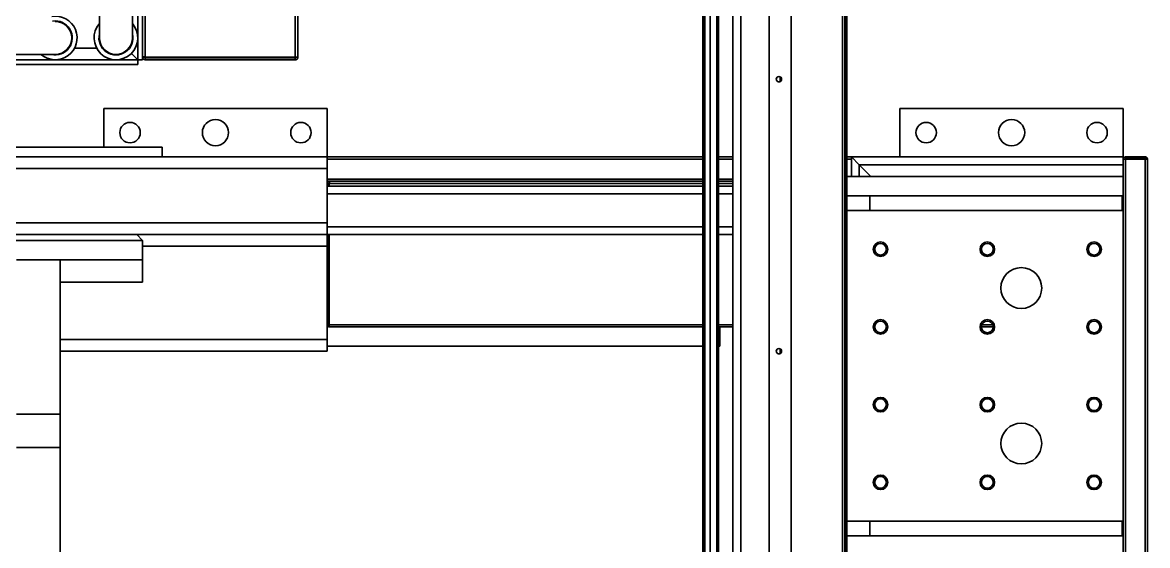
# Model space of a CAD drawing. Header units: millimetres. Extents: x -1052 to 3351, y 0 to 2015.
# Drawn here: x -349.64 to -332.5, y 1691.8 to 1699.77 of the extents above; entities that cross this region are included whole.
import ezdxf

# ---------------------------------------------------------------- set-up
doc = ezdxf.new("R2010")
doc.units = ezdxf.units.MM

msp = doc.modelspace()

# ---------------------------------------------------------------- linework, layer by layer
at = {"color": 7, "linetype": 'Continuous', "lineweight": 35}
for p, q in [((-347.8789, 1758.3665), (-347.8789, 1699.1993)), ((-347.8789, 1758.3665), (-347.8789, 1699.1993)), ((-347.8049, 1758.3665), (-347.8049, 1699.1993)), ((-347.8049, 1758.3665), (-347.8049, 1699.1993)), ((-338.6907, 1683.5199), (-338.6907, 1711.9646)), ((-338.6907, 1683.5199), (-338.6907, 1711.9646)), ((-338.259, 1682.8691), (-338.259, 1711.7723)), ((-338.259, 1682.8691), (-338.259, 1711.7723)), ((-337.1087, 1711.7723), (-337.1087, 1681.597)), ((-337.1087, 1711.7723), (-337.1087, 1681.597)), ((-337.0978, 1711.7723), (-337.0978, 1681.597)), ((-337.0978, 1711.7723), (-337.0978, 1681.597)), ((-337.0756, 1711.7723), (-337.0756, 1681.597)), ((-337.0756, 1711.7723), (-337.0756, 1681.597)), ((-338.8115, 1710.6777), (-338.8115, 1683.5199)), ((-338.8115, 1710.6777), (-338.8115, 1683.5199)), ((-339.27, 1708.1631), (-339.27, 1684.4962)), ((-339.27, 1708.1631), (-339.27, 1684.4962)), ((-339.2591, 1684.4962), (-339.2591, 1708.1631)), ((-339.2591, 1684.4962), (-339.2591, 1708.1631)), ((-339.2375, 1684.4962), (-339.2375, 1708.1631)), ((-339.2375, 1684.4962), (-339.2375, 1708.1631)), ((-339.1578, 1708.1631), (-339.1578, 1684.4962)), ((-339.1578, 1708.1631), (-339.1578, 1684.4962)), ((-339.0564, 1684.4962), (-339.0564, 1708.1631)), ((-339.0564, 1684.4962), (-339.0564, 1708.1631)), ((-339.0333, 1708.1631), (-339.0333, 1684.4962)), ((-339.0333, 1708.1631), (-339.0333, 1684.4962)), ((-347.7644, 1706.3332), (-347.7644, 1699.2393)), ((-347.7644, 1706.3332), (-347.7644, 1699.2393)), ((-345.4787, 1701.891), (-345.4787, 1699.2393)), ((-345.4787, 1701.891), (-345.4787, 1699.2393)), ((-345.4382, 1701.8209), (-345.4382, 1699.2397)), ((-345.4382, 1701.8209), (-345.4382, 1699.2397)), ((-348.4631, 1700.7154), (-348.4631, 1699.5321)), ((-348.4631, 1700.7154), (-348.4631, 1699.5321)), ((-347.9602, 1699.5321), (-347.9602, 1700.7154)), ((-347.9602, 1699.5321), (-347.9602, 1700.7154)), ((-337.9262, 1684.4814), (-337.9262, 1700.1607)), ((-337.9262, 1684.4814), (-337.9262, 1700.1607)), ((-337.1422, 1700.1607), (-337.1422, 1684.4814)), ((-337.1422, 1700.1607), (-337.1422, 1684.4814)), ((-350.3195, 1699.2806), (-349.1362, 1699.2806)), ((-350.3195, 1699.2806), (-349.1362, 1699.2806)), ((-348.506, 1699.3768), (-348.8418, 1699.3768)), ((-348.506, 1699.3768), (-348.8418, 1699.3768)), ((-347.8789, 1699.1993), (-358.6029, 1699.1993)), ((-347.8789, 1699.1993), (-358.6029, 1699.1993)), ((-347.8789, 1699.1253), (-358.6029, 1699.1253)), ((-347.8789, 1699.1253), (-358.6029, 1699.1253)), ((-347.8049, 1699.1993), (-347.8789, 1699.1993)), ((-347.8789, 1699.1253), (-347.8789, 1699.1993)), ((-347.8049, 1699.1993), (-347.8789, 1699.1993)), ((-347.8789, 1699.1253), (-347.8789, 1699.1993)), ((-347.8049, 1699.2397), (-347.7753, 1699.2397)), ((-347.8049, 1699.2397), (-347.7753, 1699.2397)), ((-345.4787, 1699.2393), (-347.7644, 1699.2393)), ((-345.4787, 1699.2393), (-347.7644, 1699.2393)), ((-347.7644, 1699.2288), (-347.7644, 1699.1993)), ((-345.4787, 1699.2288), (-347.7644, 1699.2288)), ((-347.7644, 1699.2288), (-347.7644, 1699.1993)), ((-345.4787, 1699.2288), (-347.7644, 1699.2288)), ((-345.4787, 1699.1993), (-347.7644, 1699.1993)), ((-345.4787, 1699.1993), (-347.7644, 1699.1993)), ((-345.4787, 1699.1993), (-345.4787, 1699.2288)), ((-345.4787, 1699.1993), (-345.4787, 1699.2288)), ((-338.0918, 1698.8676), (-338.0918, 1698.9393)), ((-338.0918, 1698.8676), (-338.0918, 1698.9393)), ((-348.3966, 1698.4597), (-344.9944, 1698.4597)), ((-348.3966, 1697.868), (-348.3966, 1698.4597)), ((-348.3966, 1698.4597), (-344.9944, 1698.4597)), ((-348.3966, 1697.868), (-348.3966, 1698.4597)), ((-344.9944, 1698.4597), (-344.9944, 1697.7201)), ((-344.9944, 1698.4597), (-344.9944, 1697.7201)), ((-336.2673, 1697.7201), (-336.2673, 1698.4597)), ((-336.2673, 1698.4597), (-332.8652, 1698.4597)), ((-336.2673, 1697.7201), (-336.2673, 1698.4597)), ((-336.2673, 1698.4597), (-332.8652, 1698.4597)), ((-332.8652, 1698.4597), (-332.8652, 1697.7201)), ((-332.8652, 1698.4597), (-332.8652, 1697.7201)), ((-356.3841, 1697.7201), (-344.9944, 1697.7201)), ((-356.3841, 1697.7201), (-344.9944, 1697.7201)), ((-347.5091, 1697.868), (-349.8757, 1697.868)), ((-347.5091, 1697.868), (-349.8757, 1697.868)), ((-347.5091, 1697.7201), (-347.5091, 1697.868)), ((-347.5091, 1697.7201), (-347.5091, 1697.868)), ((-344.9944, 1697.7201), (-339.27, 1697.7201)), ((-344.9944, 1697.5426), (-344.9944, 1697.7201)), ((-344.9944, 1697.7201), (-339.27, 1697.7201)), ((-344.9944, 1697.5426), (-344.9944, 1697.7201)), ((-339.0333, 1697.7201), (-338.8115, 1697.7201)), ((-339.0333, 1697.7201), (-338.8115, 1697.7201)), ((-337.0756, 1697.7201), (-337.0069, 1697.7201)), ((-337.0756, 1697.7201), (-337.0069, 1697.7201)), ((-337.0069, 1697.7201), (-332.8652, 1697.7201)), ((-337.0069, 1697.7201), (-336.8885, 1697.6017)), ((-337.0069, 1697.4242), (-337.0069, 1697.7201)), ((-336.8885, 1697.6017), (-337.0069, 1697.7201)), ((-337.0069, 1697.7201), (-332.8652, 1697.7201)), ((-337.0069, 1697.7201), (-336.8885, 1697.6017)), ((-337.0069, 1697.4242), (-337.0069, 1697.7201)), ((-336.8885, 1697.6017), (-337.0069, 1697.7201)), ((-332.8652, 1697.7201), (-332.8652, 1697.6017)), ((-332.8652, 1697.7201), (-332.8652, 1697.6017)), ((-332.8321, 1697.6979), (-332.8321, 1697.7201)), ((-332.5284, 1697.7201), (-332.8321, 1697.7201)), ((-332.8321, 1697.6979), (-332.8321, 1697.7201)), ((-332.5284, 1697.7201), (-332.8321, 1697.7201)), ((-332.5284, 1697.7201), (-332.5284, 1697.6979)), ((-332.5284, 1697.7201), (-332.5284, 1697.6979)), ((-344.9944, 1697.687), (-339.27, 1697.687)), ((-344.9944, 1697.687), (-339.27, 1697.687)), ((-339.0333, 1697.687), (-338.8115, 1697.687)), ((-339.0333, 1697.687), (-338.8115, 1697.687)), ((-337.0756, 1697.687), (-337.0069, 1697.687)), ((-337.0756, 1697.687), (-337.0069, 1697.687)), ((-336.8885, 1697.6017), (-332.8652, 1697.6017)), ((-336.8885, 1697.6017), (-336.711, 1697.4242)), ((-336.8885, 1697.4242), (-336.8885, 1697.6017)), ((-336.8885, 1697.6017), (-332.8652, 1697.6017)), ((-336.8885, 1697.6017), (-336.711, 1697.4242)), ((-336.8885, 1697.4242), (-336.8885, 1697.6017)), ((-332.8652, 1697.687), (-332.843, 1697.687)), ((-332.8652, 1697.687), (-332.843, 1697.687)), ((-332.8652, 1697.6017), (-332.8652, 1697.4242)), ((-332.8652, 1697.6017), (-332.8652, 1697.4242)), ((-332.5284, 1697.6979), (-332.8321, 1697.6979)), ((-332.5284, 1697.6979), (-332.8321, 1697.6979)), ((-332.8321, 1697.6874), (-332.8321, 1689.1735)), ((-332.5284, 1697.6874), (-332.8321, 1697.6874)), ((-332.8321, 1697.6874), (-332.8321, 1689.1735)), ((-332.5284, 1697.6874), (-332.8321, 1697.6874)), ((-332.5284, 1697.6874), (-332.5284, 1689.1735)), ((-332.5284, 1697.6874), (-332.5284, 1689.1735)), ((-332.4954, 1697.687), (-332.4954, 1689.1739)), ((-332.4954, 1697.687), (-332.4954, 1689.1739)), ((-356.3841, 1697.5426), (-344.9944, 1697.5426)), ((-356.3841, 1697.5426), (-344.9944, 1697.5426)), ((-344.9944, 1697.5426), (-344.9944, 1696.7142)), ((-344.9944, 1697.5426), (-344.9944, 1696.7142)), ((-344.9944, 1697.3834), (-339.27, 1697.3834)), ((-344.9944, 1697.3834), (-339.27, 1697.3834)), ((-339.0333, 1697.3834), (-338.8115, 1697.3834)), ((-339.0333, 1697.3834), (-338.8115, 1697.3834)), ((-337.0756, 1697.4242), (-332.8652, 1697.4242)), ((-337.0756, 1697.4242), (-332.8652, 1697.4242)), ((-332.8652, 1691.6554), (-332.8652, 1697.4242)), ((-332.8652, 1691.6554), (-332.8652, 1697.4242)), ((-344.9944, 1697.3503), (-339.27, 1697.3503)), ((-344.9944, 1697.3503), (-339.27, 1697.3503)), ((-344.9723, 1697.3172), (-344.9944, 1697.3172)), ((-344.9723, 1697.3172), (-344.9944, 1697.3172)), ((-344.9944, 1697.2763), (-339.27, 1697.2763)), ((-344.9944, 1697.2763), (-339.27, 1697.2763)), ((-344.9723, 1697.2763), (-344.9723, 1697.3172)), ((-344.9723, 1697.2763), (-344.9723, 1697.3172)), ((-344.9618, 1697.2763), (-344.9618, 1697.3172)), ((-339.27, 1697.3172), (-344.9618, 1697.3172)), ((-344.9618, 1697.2763), (-344.9618, 1697.3172)), ((-339.27, 1697.3172), (-344.9618, 1697.3172)), ((-344.9614, 1697.3503), (-344.9614, 1697.3281)), ((-344.9614, 1697.3503), (-344.9614, 1697.3281)), ((-339.0333, 1697.3503), (-338.8115, 1697.3503)), ((-339.0333, 1697.3503), (-338.8115, 1697.3503)), ((-338.8115, 1697.3172), (-339.0333, 1697.3172)), ((-338.8115, 1697.3172), (-339.0333, 1697.3172)), ((-339.0333, 1697.2763), (-338.8115, 1697.2763)), ((-339.0333, 1697.2763), (-338.8115, 1697.2763)), ((-344.9944, 1697.158), (-339.27, 1697.158)), ((-344.9944, 1697.158), (-339.27, 1697.158)), ((-339.0333, 1697.158), (-338.8115, 1697.158)), ((-339.0333, 1697.158), (-338.8115, 1697.158)), ((-337.0756, 1697.1284), (-336.7258, 1697.1284)), ((-337.0756, 1697.1284), (-336.7258, 1697.1284)), ((-336.7258, 1696.9065), (-336.7258, 1697.1284)), ((-336.7258, 1697.1284), (-332.8799, 1697.1284)), ((-336.7258, 1696.9065), (-336.7258, 1697.1284)), ((-336.7258, 1697.1284), (-332.8799, 1697.1284)), ((-332.8799, 1696.9065), (-332.8799, 1697.1284)), ((-332.8799, 1696.9065), (-332.8799, 1697.1284)), ((-337.0756, 1696.9065), (-336.7258, 1696.9065)), ((-337.0756, 1696.9065), (-336.7258, 1696.9065)), ((-336.7258, 1696.9065), (-332.8799, 1696.9065)), ((-336.7258, 1696.9065), (-332.8799, 1696.9065)), ((-356.3841, 1696.7142), (-344.9944, 1696.7142)), ((-356.3841, 1696.7142), (-344.9944, 1696.7142)), ((-344.9944, 1696.5367), (-344.9944, 1696.7142)), ((-344.9944, 1696.5367), (-344.9944, 1696.7142)), ((-356.2954, 1696.5367), (-347.8936, 1696.5367)), ((-356.2954, 1696.5367), (-347.8936, 1696.5367)), ((-347.8049, 1696.448), (-347.8936, 1696.5367)), ((-347.8936, 1696.5367), (-344.9944, 1696.5367)), ((-347.8049, 1696.448), (-347.8936, 1696.5367)), ((-347.8936, 1696.5367), (-344.9944, 1696.5367)), ((-344.9944, 1696.6551), (-339.27, 1696.6551)), ((-344.9944, 1696.6551), (-339.27, 1696.6551)), ((-344.9944, 1696.5367), (-339.27, 1696.5367)), ((-344.9944, 1696.5367), (-344.9944, 1696.3592)), ((-344.9944, 1696.5367), (-339.27, 1696.5367)), ((-344.9944, 1696.5367), (-344.9944, 1696.3592)), ((-344.9723, 1695.1646), (-344.9723, 1696.5367)), ((-344.9723, 1695.1646), (-344.9723, 1696.5367)), ((-344.9618, 1695.1646), (-344.9618, 1696.5367)), ((-344.9618, 1695.1646), (-344.9618, 1696.5367)), ((-339.0333, 1696.6551), (-338.8115, 1696.6551)), ((-339.0333, 1696.6551), (-338.8115, 1696.6551)), ((-339.0333, 1696.5367), (-338.8115, 1696.5367)), ((-339.0333, 1696.5367), (-338.8115, 1696.5367)), ((-347.8049, 1696.448), (-356.3841, 1696.448)), ((-347.8049, 1696.448), (-356.3841, 1696.448)), ((-347.8049, 1696.448), (-347.8049, 1696.1521)), ((-347.8049, 1696.448), (-347.8049, 1696.1521)), ((-344.9944, 1696.3592), (-347.8049, 1696.3592)), ((-344.9944, 1696.3592), (-347.8049, 1696.3592)), ((-344.9944, 1696.3592), (-344.9944, 1694.9392)), ((-344.9944, 1696.3592), (-344.9944, 1694.9392)), ((-349.7278, 1696.1521), (-349.0622, 1696.1521)), ((-349.7278, 1696.1521), (-349.0622, 1696.1521)), ((-347.8049, 1696.1521), (-349.0622, 1696.1521)), ((-349.0622, 1696.1521), (-349.0622, 1693.8043)), ((-347.8049, 1696.1521), (-349.0622, 1696.1521)), ((-349.0622, 1696.1521), (-349.0622, 1693.8043)), ((-347.8049, 1696.1521), (-347.8049, 1695.8119)), ((-347.8049, 1696.1521), (-347.8049, 1695.8119)), ((-347.8049, 1695.8119), (-349.0622, 1695.8119)), ((-347.8049, 1695.8119), (-349.0622, 1695.8119)), ((-344.9723, 1695.5013), (-344.9618, 1695.5013)), ((-344.9723, 1695.5013), (-344.9618, 1695.5013)), ((-344.9618, 1695.3243), (-344.9723, 1695.3243)), ((-344.9618, 1695.3243), (-344.9723, 1695.3243)), ((-344.9944, 1695.1646), (-344.9723, 1695.1646)), ((-344.9944, 1695.1646), (-344.9723, 1695.1646)), ((-339.27, 1695.1646), (-344.9618, 1695.1646)), ((-339.27, 1695.1646), (-344.9618, 1695.1646)), ((-338.8115, 1695.1646), (-339.0333, 1695.1646)), ((-338.8115, 1695.1646), (-339.0333, 1695.1646)), ((-334.8537, 1695.1646), (-335.0184, 1695.1646)), ((-334.8537, 1695.1646), (-335.0184, 1695.1646)), ((-339.27, 1695.1315), (-344.9614, 1695.1315)), ((-339.27, 1695.1315), (-344.9614, 1695.1315)), ((-338.8115, 1695.1315), (-339.0333, 1695.1315)), ((-338.8115, 1695.1315), (-339.0333, 1695.1315)), ((-339.0101, 1695.1315), (-339.0101, 1694.8361)), ((-339.0101, 1695.1315), (-339.0101, 1694.8361)), ((-334.8473, 1695.1315), (-335.0248, 1695.1315)), ((-334.8473, 1695.1315), (-335.0248, 1695.1315)), ((-344.9944, 1694.9392), (-349.0622, 1694.9392)), ((-344.9944, 1694.9392), (-349.0622, 1694.9392)), ((-344.9944, 1694.9392), (-344.9944, 1694.7617)), ((-344.9944, 1694.9392), (-344.9944, 1694.7617)), ((-344.9944, 1694.8361), (-339.27, 1694.8361)), ((-344.9944, 1694.8361), (-339.27, 1694.8361)), ((-339.0333, 1694.8361), (-339.0101, 1694.8361)), ((-339.0333, 1694.8361), (-339.0101, 1694.8361)), ((-344.9944, 1694.7617), (-349.0622, 1694.7617)), ((-344.9944, 1694.7617), (-349.0622, 1694.7617)), ((-338.0918, 1694.7259), (-338.0918, 1694.7976)), ((-338.0918, 1694.7259), (-338.0918, 1694.7976)), ((-349.7278, 1693.8043), (-349.0622, 1693.8043)), ((-349.7278, 1693.8043), (-349.0622, 1693.8043)), ((-349.0622, 1693.8043), (-349.0622, 1693.2956)), ((-349.0622, 1693.8043), (-349.0622, 1693.2956)), ((-349.0622, 1693.2956), (-349.7278, 1693.2956)), ((-349.0622, 1693.2956), (-349.7278, 1693.2956)), ((-349.0622, 1693.2956), (-349.0622, 1683.8749)), ((-349.0622, 1693.2956), (-349.0622, 1683.8749)), ((-337.0756, 1692.1731), (-336.7258, 1692.1731)), ((-337.0756, 1692.1731), (-336.7258, 1692.1731)), ((-336.7258, 1692.1731), (-336.7258, 1691.9513)), ((-336.7258, 1692.1731), (-332.8799, 1692.1731)), ((-336.7258, 1692.1731), (-336.7258, 1691.9513)), ((-336.7258, 1692.1731), (-332.8799, 1692.1731)), ((-332.8799, 1692.1731), (-332.8799, 1691.9513)), ((-332.8799, 1692.1731), (-332.8799, 1691.9513)), ((-337.0756, 1691.9513), (-336.7258, 1691.9513)), ((-337.0756, 1691.9513), (-336.7258, 1691.9513)), ((-336.7258, 1691.9513), (-332.8799, 1691.9513)), ((-336.7258, 1691.9513), (-332.8799, 1691.9513))]:
    msp.add_line(p, q, dxfattribs=at)
msp.add_lwpolyline([(-347.9763, 1699.2967), (-347.9758, 1699.2962), (-347.952, 1699.2724), (-347.9308, 1699.2512), (-347.9128, 1699.2332), (-347.8982, 1699.2186), (-347.8875, 1699.2079), (-347.881, 1699.2014), (-347.8789, 1699.1993)], dxfattribs=at)
msp.add_lwpolyline([(-347.9763, 1699.2967), (-347.9758, 1699.2962), (-347.952, 1699.2724), (-347.9308, 1699.2512), (-347.9128, 1699.2332), (-347.8982, 1699.2186), (-347.8875, 1699.2079), (-347.881, 1699.2014), (-347.8789, 1699.1993)], dxfattribs=at)
msp.add_lwpolyline([(-347.9763, 1699.2967), (-347.9758, 1699.2962), (-347.952, 1699.2724), (-347.9308, 1699.2512), (-347.9128, 1699.2332), (-347.8982, 1699.2186), (-347.8875, 1699.2079), (-347.881, 1699.2014), (-347.8789, 1699.1993)], dxfattribs=at)
msp.add_lwpolyline([(-347.9763, 1699.2967), (-347.9758, 1699.2962), (-347.952, 1699.2724), (-347.9308, 1699.2512), (-347.9128, 1699.2332), (-347.8982, 1699.2186), (-347.8875, 1699.2079), (-347.881, 1699.2014), (-347.8789, 1699.1993)], dxfattribs=at)
for centre, radius in [((-338.1111, 1698.9034), 0.0407), ((-338.1111, 1698.9034), 0.0407), ((-347.9972, 1698.0899), 0.1553), ((-347.9972, 1698.0899), 0.1553), ((-346.6955, 1698.0899), 0.1997), ((-346.6955, 1698.0899), 0.1997), ((-345.3938, 1698.0899), 0.1553), ((-345.3938, 1698.0899), 0.1553), ((-335.8679, 1698.0899), 0.1553), ((-335.8679, 1698.0899), 0.1553), ((-334.5662, 1698.0899), 0.1997), ((-334.5662, 1698.0899), 0.1997), ((-333.2645, 1698.0899), 0.1553), ((-333.2645, 1698.0899), 0.1553), ((-336.5631, 1696.3148), 0.1109), ((-336.5631, 1696.3148), 0.1109), ((-336.5631, 1696.3148), 0.0888), ((-336.5631, 1696.3148), 0.0888), ((-334.936, 1696.3148), 0.1109), ((-334.936, 1696.3148), 0.1109), ((-334.936, 1696.3148), 0.0888), ((-334.936, 1696.3148), 0.0888), ((-333.3089, 1696.3148), 0.1109), ((-333.3089, 1696.3148), 0.1109), ((-333.3089, 1696.3148), 0.0888), ((-333.3089, 1696.3148), 0.0888), ((-334.4183, 1695.7232), 0.3106), ((-334.4183, 1695.7232), 0.3106), ((-336.5631, 1695.1315), 0.1109), ((-336.5631, 1695.1315), 0.1109), ((-336.5631, 1695.1315), 0.0888), ((-336.5631, 1695.1315), 0.0888), ((-334.936, 1695.1315), 0.1109), ((-334.936, 1695.1315), 0.1109), ((-334.936, 1695.1315), 0.0888), ((-334.936, 1695.1315), 0.0888), ((-333.3089, 1695.1315), 0.1109), ((-333.3089, 1695.1315), 0.1109), ((-333.3089, 1695.1315), 0.0888), ((-333.3089, 1695.1315), 0.0888), ((-338.1111, 1694.7617), 0.0407), ((-338.1111, 1694.7617), 0.0407), ((-336.5631, 1693.9482), 0.1109), ((-336.5631, 1693.9482), 0.1109), ((-336.5631, 1693.9482), 0.0888), ((-336.5631, 1693.9482), 0.0888), ((-334.936, 1693.9482), 0.1109), ((-334.936, 1693.9482), 0.1109), ((-334.936, 1693.9482), 0.0888), ((-334.936, 1693.9482), 0.0888), ((-333.3089, 1693.9482), 0.1109), ((-333.3089, 1693.9482), 0.1109), ((-333.3089, 1693.9482), 0.0888), ((-333.3089, 1693.9482), 0.0888), ((-334.4183, 1693.3565), 0.3106), ((-334.4183, 1693.3565), 0.3106), ((-336.5631, 1692.7648), 0.1109), ((-336.5631, 1692.7648), 0.1109), ((-336.5631, 1692.7648), 0.0888), ((-336.5631, 1692.7648), 0.0888), ((-334.936, 1692.7648), 0.1109), ((-334.936, 1692.7648), 0.1109), ((-334.936, 1692.7648), 0.0888), ((-334.936, 1692.7648), 0.0888), ((-333.3089, 1692.7648), 0.1109), ((-333.3089, 1692.7648), 0.1109), ((-333.3089, 1692.7648), 0.0888), ((-333.3089, 1692.7648), 0.0888)]:
    msp.add_circle(centre, radius, dxfattribs=at)
for centre, radius, start, end in [((-349.1362, 1699.5321), 0.3328, 229.07394, 99.12019), ((-349.1362, 1699.5321), 0.3328, 229.07394, 99.12019), ((-349.1362, 1699.5321), 0.2589, 256.27087, 99.12019), ((-349.1362, 1699.5321), 0.2589, 256.27087, 99.12019), ((-349.1362, 1699.5321), 0.2515, 0, 90), ((-349.1362, 1699.5321), 0.2515, 0, 90), ((-348.2117, 1699.5321), 0.3328, 139.07394, 40.92606), ((-348.2117, 1699.5321), 0.3328, 139.07394, 40.92606), ((-349.1362, 1699.5321), 0.2515, 270, 0), ((-349.1362, 1699.5321), 0.2515, 270, 0), ((-348.2117, 1699.5321), 0.2589, 166.27087, 13.72913), ((-348.2117, 1699.5321), 0.2589, 166.27087, 13.72913), ((-348.2117, 1699.5321), 0.2515, 180, 270), ((-348.2117, 1699.5321), 0.2515, 180, 270), ((-348.2117, 1699.5321), 0.2515, 270, 0), ((-348.2117, 1699.5321), 0.2515, 270, 0)]:
    msp.add_arc(centre, radius, start, end, dxfattribs=at)
for points, knots in [([(-347.7644, 1699.2393), (-347.7694, 1699.2402), (-347.7791, 1699.2418), (-347.7914, 1699.2442), (-347.8003, 1699.2466), (-347.8044, 1699.2486), (-347.8048, 1699.2498), (-347.8049, 1699.2502)], [0, 0, 0, 0, 0.680524, 1.3081609, 1.9357912, 2.5634238, 2.880549, 2.880549, 2.880549, 2.880549]), ([(-347.7644, 1699.2393), (-347.7694, 1699.2402), (-347.7791, 1699.2418), (-347.7914, 1699.2442), (-347.8003, 1699.2466), (-347.8044, 1699.2486), (-347.8048, 1699.2498), (-347.8049, 1699.2502)], [0, 0, 0, 0, 0.680524, 1.3081609, 1.9357912, 2.5634238, 2.880549, 2.880549, 2.880549, 2.880549]), ([(-347.8049, 1699.2397), (-347.8044, 1699.2347), (-347.8033, 1699.2251), (-347.7956, 1699.2127), (-347.7848, 1699.2038), (-347.7737, 1699.1997), (-347.7667, 1699.1994), (-347.7644, 1699.1993)], [0, 0, 0, 0, 1.0138648, 1.9489567, 2.8839922, 3.8190479, 4.2915105, 4.2915105, 4.2915105, 4.2915105]), ([(-347.8049, 1699.2397), (-347.8044, 1699.2347), (-347.8033, 1699.2251), (-347.7956, 1699.2127), (-347.7848, 1699.2038), (-347.7737, 1699.1997), (-347.7667, 1699.1994), (-347.7644, 1699.1993)], [0, 0, 0, 0, 1.0138648, 1.9489567, 2.8839922, 3.8190479, 4.2915105, 4.2915105, 4.2915105, 4.2915105]), ([(-347.7753, 1699.2397), (-347.7751, 1699.2382), (-347.7747, 1699.2351), (-347.7719, 1699.2315), (-347.7683, 1699.2292), (-347.7656, 1699.229), (-347.7644, 1699.2288)], [0, 0, 0, 0, 0.3164327, 0.6106614, 0.904795, 1.1538487, 1.1538487, 1.1538487, 1.1538487]), ([(-347.7753, 1699.2397), (-347.7751, 1699.2382), (-347.7747, 1699.2351), (-347.7719, 1699.2315), (-347.7683, 1699.2292), (-347.7656, 1699.229), (-347.7644, 1699.2288)], [0, 0, 0, 0, 0.3164327, 0.6106614, 0.904795, 1.1538487, 1.1538487, 1.1538487, 1.1538487]), ([(-345.4382, 1699.2397), (-345.4388, 1699.2397), (-345.44, 1699.2396), (-345.4494, 1699.2395), (-345.4628, 1699.2394), (-345.4734, 1699.2393), (-345.4787, 1699.2393)], [0, 0, 0, 0, 0.6841968, 1.3684041, 2.0526119, 2.7368162, 2.7368162, 2.7368162, 2.7368162]), ([(-345.4787, 1699.1993), (-345.4734, 1699.1999), (-345.4628, 1699.2011), (-345.4494, 1699.2104), (-345.44, 1699.2238), (-345.4388, 1699.2344), (-345.4382, 1699.2397)], [0, 0, 0, 0, 1.0717258, 2.1435016, 3.2151948, 4.2869206, 4.2869206, 4.2869206, 4.2869206]), ([(-345.4787, 1699.2288), (-345.4773, 1699.229), (-345.4744, 1699.2293), (-345.4708, 1699.2318), (-345.4683, 1699.2354), (-345.4679, 1699.2383), (-345.4678, 1699.2397)], [0, 0, 0, 0, 0.2884752, 0.5769053, 0.8654198, 1.1538247, 1.1538247, 1.1538247, 1.1538247]), ([(-345.4382, 1699.2397), (-345.4388, 1699.2397), (-345.44, 1699.2396), (-345.4494, 1699.2395), (-345.4628, 1699.2394), (-345.4734, 1699.2393), (-345.4787, 1699.2393)], [0, 0, 0, 0, 0.6841968, 1.3684041, 2.0526119, 2.7368162, 2.7368162, 2.7368162, 2.7368162]), ([(-345.4787, 1699.1993), (-345.4734, 1699.1999), (-345.4628, 1699.2011), (-345.4494, 1699.2104), (-345.44, 1699.2238), (-345.4388, 1699.2344), (-345.4382, 1699.2397)], [0, 0, 0, 0, 1.0717258, 2.1435016, 3.2151948, 4.2869206, 4.2869206, 4.2869206, 4.2869206]), ([(-345.4787, 1699.2288), (-345.4773, 1699.229), (-345.4744, 1699.2293), (-345.4708, 1699.2318), (-345.4683, 1699.2354), (-345.4679, 1699.2383), (-345.4678, 1699.2397)], [0, 0, 0, 0, 0.2884752, 0.5769053, 0.8654198, 1.1538247, 1.1538247, 1.1538247, 1.1538247]), ([(-332.8321, 1697.7201), (-332.8358, 1697.7197), (-332.8433, 1697.719), (-332.8533, 1697.7131), (-332.8609, 1697.7045), (-332.8647, 1697.6952), (-332.865, 1697.6892), (-332.8652, 1697.687)], [0, 0, 0, 0, 0.7526011, 1.5221975, 2.2917285, 3.0612933, 3.5080227, 3.5080227, 3.5080227, 3.5080227]), ([(-332.8321, 1697.7201), (-332.8358, 1697.7197), (-332.8433, 1697.719), (-332.8533, 1697.7131), (-332.8609, 1697.7045), (-332.8647, 1697.6952), (-332.865, 1697.6892), (-332.8652, 1697.687)], [0, 0, 0, 0, 0.7526011, 1.5221975, 2.2917285, 3.0612933, 3.5080227, 3.5080227, 3.5080227, 3.5080227]), ([(-332.4954, 1697.687), (-332.4959, 1697.6913), (-332.4969, 1697.7), (-332.5045, 1697.7109), (-332.5154, 1697.7186), (-332.5241, 1697.7196), (-332.5284, 1697.7201)], [0, 0, 0, 0, 0.875928, 1.7518588, 2.6277906, 3.5037186, 3.5037186, 3.5037186, 3.5037186]), ([(-332.4954, 1697.687), (-332.4959, 1697.6913), (-332.4969, 1697.7), (-332.5045, 1697.7109), (-332.5154, 1697.7186), (-332.5241, 1697.7196), (-332.5284, 1697.7201)], [0, 0, 0, 0, 0.875928, 1.7518588, 2.6277906, 3.5037186, 3.5037186, 3.5037186, 3.5037186]), ([(-332.8652, 1697.6765), (-332.8648, 1697.6773), (-332.8641, 1697.6789), (-332.8582, 1697.6813), (-332.8496, 1697.6836), (-332.8403, 1697.6857), (-332.8343, 1697.687), (-332.8321, 1697.6874)], [0, 0, 0, 0, 0.5147668, 1.0411582, 1.5675048, 2.0938746, 2.3994301, 2.3994301, 2.3994301, 2.3994301]), ([(-332.8652, 1697.6765), (-332.8648, 1697.6773), (-332.8641, 1697.6789), (-332.8582, 1697.6813), (-332.8496, 1697.6836), (-332.8403, 1697.6857), (-332.8343, 1697.687), (-332.8321, 1697.6874)], [0, 0, 0, 0, 0.5147668, 1.0411582, 1.5675048, 2.0938746, 2.3994301, 2.3994301, 2.3994301, 2.3994301]), ([(-332.8321, 1697.6979), (-332.8336, 1697.6977), (-332.8367, 1697.6973), (-332.8403, 1697.6945), (-332.8426, 1697.6909), (-332.8428, 1697.6882), (-332.843, 1697.687)], [0, 0, 0, 0, 0.3165039, 0.6107475, 0.9048235, 1.1539241, 1.1539241, 1.1539241, 1.1539241]), ([(-332.8321, 1697.6979), (-332.8336, 1697.6977), (-332.8367, 1697.6973), (-332.8403, 1697.6945), (-332.8426, 1697.6909), (-332.8428, 1697.6882), (-332.843, 1697.687)], [0, 0, 0, 0, 0.3165039, 0.6107475, 0.9048235, 1.1539241, 1.1539241, 1.1539241, 1.1539241]), ([(-332.5175, 1697.687), (-332.5177, 1697.6884), (-332.518, 1697.6913), (-332.5206, 1697.6949), (-332.5242, 1697.6974), (-332.527, 1697.6977), (-332.5284, 1697.6979)], [0, 0, 0, 0, 0.2885122, 0.5769921, 0.8654751, 1.1539873, 1.1539873, 1.1539873, 1.1539873]), ([(-332.5175, 1697.687), (-332.5177, 1697.6884), (-332.518, 1697.6913), (-332.5206, 1697.6949), (-332.5242, 1697.6974), (-332.527, 1697.6977), (-332.5284, 1697.6979)], [0, 0, 0, 0, 0.2885122, 0.5769921, 0.8654751, 1.1539873, 1.1539873, 1.1539873, 1.1539873]), ([(-332.5284, 1697.6874), (-332.5241, 1697.6874), (-332.5154, 1697.6873), (-332.5045, 1697.6872), (-332.4969, 1697.6871), (-332.4959, 1697.687), (-332.4954, 1697.687)], [0, 0, 0, 0, 0.5592313, 1.1185076, 1.6776778, 2.2369092, 2.2369092, 2.2369092, 2.2369092]), ([(-332.5284, 1697.6874), (-332.5241, 1697.6874), (-332.5154, 1697.6873), (-332.5045, 1697.6872), (-332.4969, 1697.6871), (-332.4959, 1697.687), (-332.4954, 1697.687)], [0, 0, 0, 0, 0.5592313, 1.1185076, 1.6776778, 2.2369092, 2.2369092, 2.2369092, 2.2369092]), ([(-344.9614, 1697.3503), (-344.9651, 1697.3499), (-344.9726, 1697.3492), (-344.9826, 1697.3433), (-344.9902, 1697.3347), (-344.994, 1697.3254), (-344.9943, 1697.3194), (-344.9944, 1697.3172)], [0, 0, 0, 0, 0.7525953, 1.5221979, 2.2917728, 3.0613171, 3.5080406, 3.5080406, 3.5080406, 3.5080406]), ([(-344.9614, 1697.3503), (-344.9651, 1697.3499), (-344.9726, 1697.3492), (-344.9826, 1697.3433), (-344.9902, 1697.3347), (-344.994, 1697.3254), (-344.9943, 1697.3194), (-344.9944, 1697.3172)], [0, 0, 0, 0, 0.7525953, 1.5221979, 2.2917728, 3.0613171, 3.5080406, 3.5080406, 3.5080406, 3.5080406]), ([(-344.9614, 1697.3281), (-344.9629, 1697.3279), (-344.966, 1697.3275), (-344.9696, 1697.3247), (-344.9719, 1697.3211), (-344.9721, 1697.3184), (-344.9723, 1697.3172)], [0, 0, 0, 0, 0.316491, 0.6106886, 0.9047971, 1.153888, 1.153888, 1.153888, 1.153888]), ([(-344.9614, 1697.3281), (-344.9629, 1697.3279), (-344.966, 1697.3275), (-344.9696, 1697.3247), (-344.9719, 1697.3211), (-344.9721, 1697.3184), (-344.9723, 1697.3172)], [0, 0, 0, 0, 0.316491, 0.6106886, 0.9047971, 1.153888, 1.153888, 1.153888, 1.153888]), ([(-344.9618, 1697.3172), (-344.961, 1697.3209), (-344.9594, 1697.3284), (-344.9571, 1697.3385), (-344.9547, 1697.346), (-344.9526, 1697.3498), (-344.9514, 1697.3501), (-344.9509, 1697.3503)], [0, 0, 0, 0, 0.5155644, 1.0427747, 1.5700147, 2.0971931, 2.4031963, 2.4031963, 2.4031963, 2.4031963]), ([(-344.9618, 1697.3172), (-344.961, 1697.3209), (-344.9594, 1697.3284), (-344.9571, 1697.3385), (-344.9547, 1697.346), (-344.9526, 1697.3498), (-344.9514, 1697.3501), (-344.9509, 1697.3503)], [0, 0, 0, 0, 0.5155644, 1.0427747, 1.5700147, 2.0971931, 2.4031963, 2.4031963, 2.4031963, 2.4031963]), ([(-344.9944, 1695.1646), (-344.994, 1695.1603), (-344.993, 1695.1516), (-344.9853, 1695.1406), (-344.9744, 1695.133), (-344.9657, 1695.132), (-344.9614, 1695.1315)], [0, 0, 0, 0, 0.8759278, 1.7518593, 2.6277908, 3.5037186, 3.5037186, 3.5037186, 3.5037186]), ([(-344.9944, 1695.1646), (-344.994, 1695.1603), (-344.993, 1695.1516), (-344.9853, 1695.1406), (-344.9744, 1695.133), (-344.9657, 1695.132), (-344.9614, 1695.1315)], [0, 0, 0, 0, 0.8759278, 1.7518593, 2.6277908, 3.5037186, 3.5037186, 3.5037186, 3.5037186]), ([(-344.9723, 1695.1646), (-344.9721, 1695.1632), (-344.9718, 1695.1603), (-344.9692, 1695.1567), (-344.9656, 1695.1542), (-344.9628, 1695.1539), (-344.9614, 1695.1537)], [0, 0, 0, 0, 0.2885116, 0.5769269, 0.8654749, 1.1539278, 1.1539278, 1.1539278, 1.1539278]), ([(-344.9723, 1695.1646), (-344.9721, 1695.1632), (-344.9718, 1695.1603), (-344.9692, 1695.1567), (-344.9656, 1695.1542), (-344.9628, 1695.1539), (-344.9614, 1695.1537)], [0, 0, 0, 0, 0.2885116, 0.5769269, 0.8654749, 1.1539278, 1.1539278, 1.1539278, 1.1539278]), ([(-344.9614, 1695.1315), (-344.9614, 1695.132), (-344.9615, 1695.133), (-344.9616, 1695.1406), (-344.9617, 1695.1516), (-344.9618, 1695.1603), (-344.9618, 1695.1646)], [0, 0, 0, 0, 0.559229, 1.1184446, 1.6776758, 2.2369085, 2.2369085, 2.2369085, 2.2369085]), ([(-344.9614, 1695.1315), (-344.9614, 1695.132), (-344.9615, 1695.133), (-344.9616, 1695.1406), (-344.9617, 1695.1516), (-344.9618, 1695.1603), (-344.9618, 1695.1646)], [0, 0, 0, 0, 0.559229, 1.1184446, 1.6776758, 2.2369085, 2.2369085, 2.2369085, 2.2369085])]:
    msp.add_open_spline(points, degree=3, knots=knots, dxfattribs=at)

doc.saveas('drawing.dxf')
